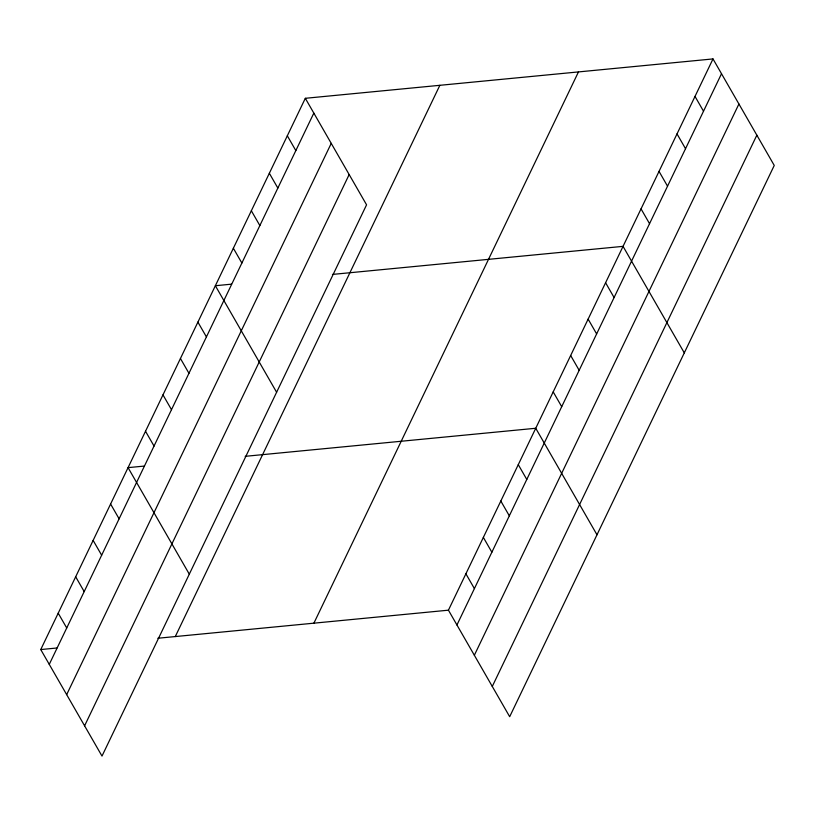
<?xml version="1.0" encoding="UTF-8"?>
<svg xmlns="http://www.w3.org/2000/svg" width="815" height="815" viewBox="0 0 815 815"><rect width="100%" height="100%" fill="white"/><g stroke="black" fill="none" stroke-linecap="round" stroke-linejoin="round"><path stroke-width="1.22" d="M305.319 98.299L366.567 204.82L101.997 756.076L40.75 649.555L305.319 98.299L713.003 58.925L774.25 165.445L509.681 716.701L448.433 610.18L713.003 58.925M49.267 664.357L313.826 113.102M66.667 694.625L331.236 143.369M84.597 725.808L349.166 174.553M175.286 636.566L439.856 85.31M313.897 623.169L578.467 71.924M456.94 624.983L721.509 73.727M474.35 655.25L738.92 103.994M492.28 686.434L756.85 135.178M231.562 284.16L215.364 285.729L276.611 392.249M332.459 274.421L623.047 246.354L684.294 352.875M144.255 466.078L128.057 467.637L189.304 574.157M245.152 456.329L535.74 428.262L596.988 534.783M40.75 649.555L56.948 647.996M157.845 638.247L448.433 610.18M695.012 96.415L703.518 111.217M677.02 133.894L685.527 148.697M659.029 171.384L667.536 186.187M641.038 208.864L649.545 223.667M605.586 282.734L614.092 297.536M588.124 319.113L596.631 333.916M570.663 355.503L579.17 370.305M553.202 391.883L561.708 406.685M518.279 464.652L526.785 479.454M500.818 501.031L509.324 515.834M287.328 135.789L295.835 150.592M483.356 537.411L491.863 552.213M269.337 173.269L277.844 188.071M465.895 573.801L474.401 588.603M251.346 210.759L259.853 225.561M233.355 248.239L241.872 263.041M197.902 322.108L206.419 336.911M180.441 358.498L188.958 373.301M162.98 394.878L171.496 409.68M145.518 431.257L154.035 446.06M110.596 504.027L119.112 518.829M93.134 540.406L101.651 555.209M75.673 576.786L84.19 591.588M58.211 613.175L66.728 627.978"/></g></svg>
